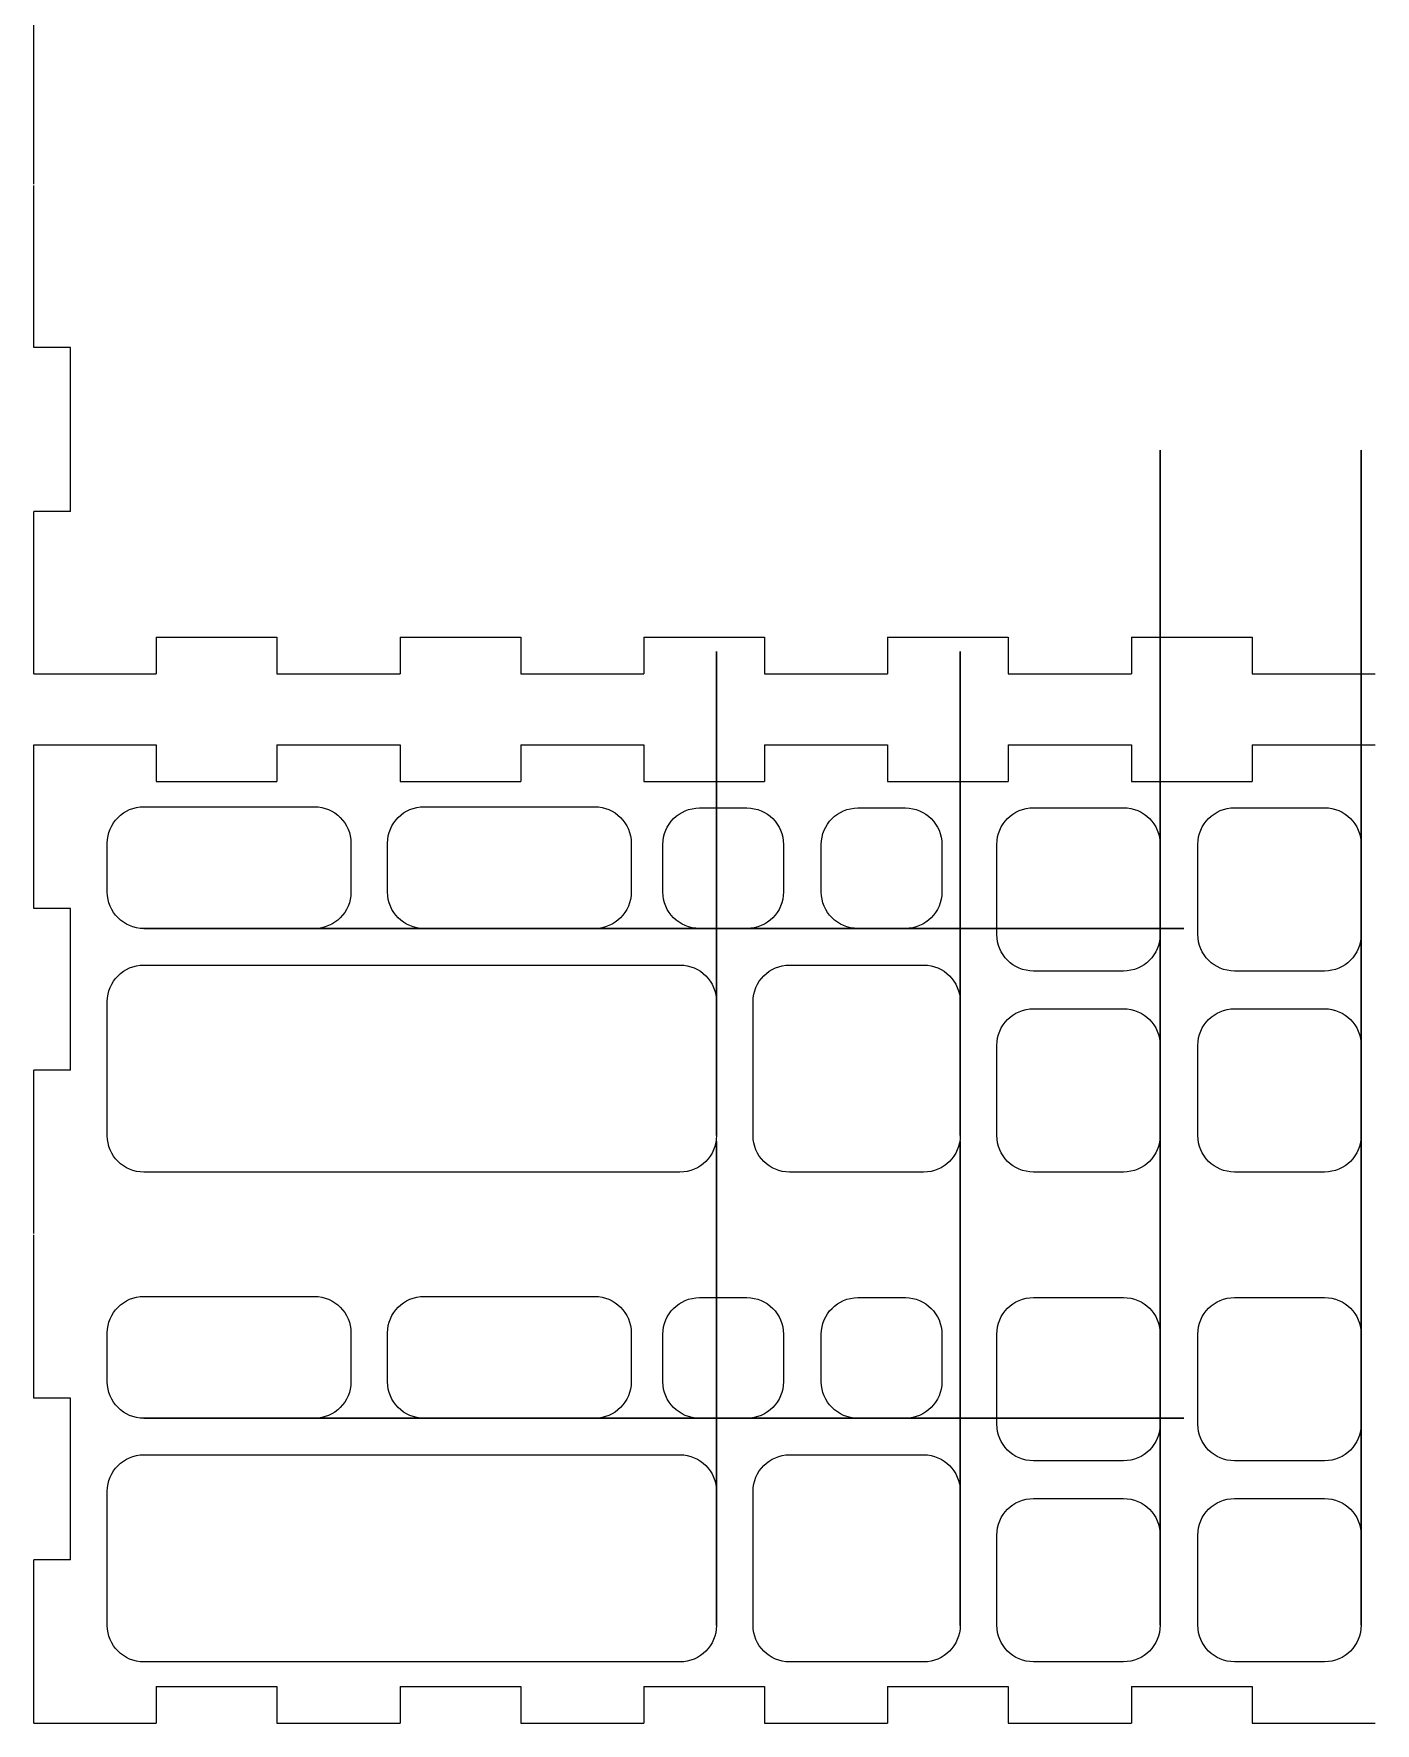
# Model space of a CAD drawing. Header units: centimetres. Extents: x -29.9 to 17.2, y -12.9 to 14.8.
# Drawn here: x -6.25 to 4.07, y -8.52 to 4.48 of the extents above; entities that cross this region are included whole.
import ezdxf

# ---------------------------------------------------------------- set-up
doc = ezdxf.new("R2010")
doc.units = ezdxf.units.CM
doc.header["$MEASUREMENT"] = 0
doc.layers.add('Katman 1', color=7, linetype='Continuous')

msp = doc.modelspace()

# ---------------------------------------------------------------- linework, layer by layer
at = {"layer": 'Katman 1', "color": 1, "lineweight": 9}
for points, knots in [([(1.30617, 10.04351), (1.30617, 10.04351), (1.30617, 8.26226), (1.30617, 8.26226), (1.30617, 8.26226), (1.30617, 8.10694), (1.43212, 7.98099), (1.58742, 7.98099), (1.58742, 7.98099), (1.58742, 7.98099), (3.36867, 7.98101), (3.36867, 7.98101), (3.36867, 7.98101), (3.52397, 7.98099), (3.64992, 8.10694), (3.64992, 8.26224), (3.64992, 8.26224), (3.64992, 8.26224), (3.64992, 10.04351), (3.64992, 10.04351), (3.64992, 10.04351), (3.64992, 10.1988), (3.52397, 10.32474), (3.36867, 10.32474), (3.36867, 10.32474), (3.36867, 10.32474), (1.58742, 10.32476), (1.58742, 10.32476), (1.58742, 10.32476), (1.43212, 10.32474), (1.30617, 10.1988), (1.30617, 10.04349), (1.30617, 1.65675), (1.30617, 10.04351), (1.30617, 10.04351)], [0, 0, 0, 0, 0.11111111, 0.11111111, 0.11111111, 0.11111111, 0.22222222, 0.22222222, 0.22222222, 0.22222222, 0.33333333, 0.33333333, 0.33333333, 0.33333333, 0.44444444, 0.44444444, 0.44444444, 0.44444444, 0.55555556, 0.55555556, 0.55555556, 0.55555556, 0.66666667, 0.66666667, 0.66666667, 0.66666667, 0.77777778, 0.77777778, 0.77777778, 0.77777778, 1, 1, 1, 1.00002, 1.00002, 1.00002, 1.00002]), ([(2.4136, -2.45279), (2.4136, -2.45279), (2.4136, -1.759), (2.4136, -1.759), (2.4136, -1.759), (2.41359, -1.60369), (2.28765, -1.47774), (2.13234, -1.47774), (2.13234, -1.47774), (2.13234, -1.47774), (1.43857, -1.47775), (1.43857, -1.47775), (1.43857, -1.47775), (1.28326, -1.47774), (1.15731, -1.60369), (1.15731, -1.75899), (1.15731, -1.75899), (1.15731, -1.75899), (1.15732, -2.45279), (1.15732, -2.45279), (1.15732, -2.45279), (1.15731, -2.60809), (1.28326, -2.73403), (1.43856, -2.73403), (1.43856, -2.73403), (1.43856, -2.73403), (2.13235, -2.73404), (2.13235, -2.73404), (2.13235, -2.73404), (2.28765, -2.73403), (2.41359, -2.60809), (2.41359, -2.45278), (2.41359, 5.93396), (2.4136, -2.45279), (2.4136, -2.45279)], [0, 0, 0, 0, 0.11111111, 0.11111111, 0.11111111, 0.11111111, 0.22222222, 0.22222222, 0.22222222, 0.22222222, 0.33333333, 0.33333333, 0.33333333, 0.33333333, 0.44444444, 0.44444444, 0.44444444, 0.44444444, 0.55555556, 0.55555556, 0.55555556, 0.55555556, 0.66666667, 0.66666667, 0.66666667, 0.66666667, 0.77777778, 0.77777778, 0.77777778, 0.77777778, 1, 1, 1, 1.00001414, 1.00001414, 1.00001414, 1.00001414]), ([(3.96048, -2.45279), (3.96048, -2.45279), (3.96048, -1.759), (3.96048, -1.759), (3.96048, -1.759), (3.96047, -1.60369), (3.83453, -1.47774), (3.67922, -1.47774), (3.67922, -1.47774), (3.67922, -1.47774), (2.98544, -1.47775), (2.98544, -1.47775), (2.98544, -1.47775), (2.83013, -1.47774), (2.70418, -1.60369), (2.70418, -1.75899), (2.70418, -1.75899), (2.70418, -1.75899), (2.70419, -2.45279), (2.70419, -2.45279), (2.70419, -2.45279), (2.70418, -2.60809), (2.83013, -2.73403), (2.98543, -2.73403), (2.98543, -2.73403), (2.98543, -2.73403), (3.67923, -2.73404), (3.67923, -2.73404), (3.67923, -2.73404), (3.83453, -2.73403), (3.96047, -2.60809), (3.96047, -2.45278), (3.96047, 5.93396), (3.96048, -2.45279), (3.96048, -2.45279)], [0, 0, 0, 0, 0.11111111, 0.11111111, 0.11111111, 0.11111111, 0.22222222, 0.22222222, 0.22222222, 0.22222222, 0.33333333, 0.33333333, 0.33333333, 0.33333333, 0.44444444, 0.44444444, 0.44444444, 0.44444444, 0.55555556, 0.55555556, 0.55555556, 0.55555556, 0.66666667, 0.66666667, 0.66666667, 0.66666667, 0.77777778, 0.77777778, 0.77777778, 0.77777778, 1, 1, 1, 1.00001414, 1.00001414, 1.00001414, 1.00001414]), ([(-0.99988, -4.00061), (-0.99988, -4.00061), (-0.99988, -2.96936), (-0.99988, -2.96936), (-0.99988, -2.96936), (-0.99988, -2.81404), (-1.12582, -2.68809), (-1.28113, -2.68809), (-1.28113, -2.68809), (-1.28113, -2.68809), (-5.40613, -2.68811), (-5.40613, -2.68811), (-5.40613, -2.68811), (-5.56143, -2.68809), (-5.68738, -2.81404), (-5.68738, -2.96934), (-5.68738, -2.96934), (-5.68738, -2.96934), (-5.68738, -4.00061), (-5.68738, -4.00061), (-5.68738, -4.00061), (-5.68738, -4.1559), (-5.56143, -4.28184), (-5.40613, -4.28184), (-5.40613, -4.28184), (-5.40613, -4.28184), (-1.28113, -4.28186), (-1.28113, -4.28186), (-1.28113, -4.28186), (-1.12582, -4.28184), (-0.99988, -4.1559), (-0.99988, -4.00059), (-0.99988, 4.38615), (-0.99988, -4.00061), (-0.99988, -4.00061)], [0, 0, 0, 0, 0.11111111, 0.11111111, 0.11111111, 0.11111111, 0.22222222, 0.22222222, 0.22222222, 0.22222222, 0.33333333, 0.33333333, 0.33333333, 0.33333333, 0.44444444, 0.44444444, 0.44444444, 0.44444444, 0.55555556, 0.55555556, 0.55555556, 0.55555556, 0.66666667, 0.66666667, 0.66666667, 0.66666667, 0.77777778, 0.77777778, 0.77777778, 0.77777778, 1, 1, 1, 1.00002, 1.00002, 1.00002, 1.00002]), ([(0.87512, -4.00061), (0.87512, -4.00061), (0.87512, -2.96936), (0.87512, -2.96936), (0.87512, -2.96936), (0.87512, -2.81404), (0.74918, -2.68809), (0.59387, -2.68809), (0.59387, -2.68809), (0.59387, -2.68809), (-0.43738, -2.68811), (-0.43738, -2.68811), (-0.43738, -2.68811), (-0.59267, -2.68809), (-0.71862, -2.81404), (-0.71862, -2.96934), (-0.71862, -2.96934), (-0.71862, -2.96934), (-0.71863, -4.00061), (-0.71863, -4.00061), (-0.71863, -4.00061), (-0.71862, -4.1559), (-0.59267, -4.28184), (-0.43737, -4.28184), (-0.43737, -4.28184), (-0.43737, -4.28184), (0.59387, -4.28186), (0.59387, -4.28186), (0.59387, -4.28186), (0.74918, -4.28184), (0.87512, -4.1559), (0.87512, -4.00059), (0.87512, 4.38615), (0.87512, -4.00061), (0.87512, -4.00061)], [0, 0, 0, 0, 0.11111111, 0.11111111, 0.11111111, 0.11111111, 0.22222222, 0.22222222, 0.22222222, 0.22222222, 0.33333333, 0.33333333, 0.33333333, 0.33333333, 0.44444444, 0.44444444, 0.44444444, 0.44444444, 0.55555556, 0.55555556, 0.55555556, 0.55555556, 0.66666667, 0.66666667, 0.66666667, 0.66666667, 0.77777778, 0.77777778, 0.77777778, 0.77777778, 1, 1, 1, 1.00002, 1.00002, 1.00002, 1.00002]), ([(2.4136, -3.99966), (2.4136, -3.99966), (2.4136, -3.30588), (2.4136, -3.30588), (2.4136, -3.30588), (2.41359, -3.15056), (2.28765, -3.02461), (2.13234, -3.02461), (2.13234, -3.02461), (2.13234, -3.02461), (1.43857, -3.02463), (1.43857, -3.02463), (1.43857, -3.02463), (1.28326, -3.02461), (1.15731, -3.15056), (1.15731, -3.30586), (1.15731, -3.30586), (1.15731, -3.30586), (1.15732, -3.99966), (1.15732, -3.99966), (1.15732, -3.99966), (1.15731, -4.15496), (1.28326, -4.2809), (1.43856, -4.2809), (1.43856, -4.2809), (1.43856, -4.2809), (2.13235, -4.28091), (2.13235, -4.28091), (2.13235, -4.28091), (2.28765, -4.2809), (2.41359, -4.15496), (2.41359, -3.99965), (2.41359, 4.38709), (2.4136, -3.99966), (2.4136, -3.99966)], [0, 0, 0, 0, 0.11111111, 0.11111111, 0.11111111, 0.11111111, 0.22222222, 0.22222222, 0.22222222, 0.22222222, 0.33333333, 0.33333333, 0.33333333, 0.33333333, 0.44444444, 0.44444444, 0.44444444, 0.44444444, 0.55555556, 0.55555556, 0.55555556, 0.55555556, 0.66666667, 0.66666667, 0.66666667, 0.66666667, 0.77777778, 0.77777778, 0.77777778, 0.77777778, 1, 1, 1, 1.00001414, 1.00001414, 1.00001414, 1.00001414]), ([(3.96048, -3.99966), (3.96048, -3.99966), (3.96048, -3.30588), (3.96048, -3.30588), (3.96048, -3.30588), (3.96047, -3.15056), (3.83453, -3.02461), (3.67922, -3.02461), (3.67922, -3.02461), (3.67922, -3.02461), (2.98544, -3.02463), (2.98544, -3.02463), (2.98544, -3.02463), (2.83013, -3.02461), (2.70418, -3.15056), (2.70418, -3.30586), (2.70418, -3.30586), (2.70418, -3.30586), (2.70419, -3.99966), (2.70419, -3.99966), (2.70419, -3.99966), (2.70418, -4.15496), (2.83013, -4.2809), (2.98543, -4.2809), (2.98543, -4.2809), (2.98543, -4.2809), (3.67923, -4.28091), (3.67923, -4.28091), (3.67923, -4.28091), (3.83453, -4.2809), (3.96047, -4.15496), (3.96047, -3.99965), (3.96047, 4.38709), (3.96048, -3.99966), (3.96048, -3.99966)], [0, 0, 0, 0, 0.11111111, 0.11111111, 0.11111111, 0.11111111, 0.22222222, 0.22222222, 0.22222222, 0.22222222, 0.33333333, 0.33333333, 0.33333333, 0.33333333, 0.44444444, 0.44444444, 0.44444444, 0.44444444, 0.55555556, 0.55555556, 0.55555556, 0.55555556, 0.66666667, 0.66666667, 0.66666667, 0.66666667, 0.77777778, 0.77777778, 0.77777778, 0.77777778, 1, 1, 1, 1.00001414, 1.00001414, 1.00001414, 1.00001414]), ([(2.4136, -6.22154), (2.4136, -6.22154), (2.4136, -5.52776), (2.4136, -5.52776), (2.4136, -5.52776), (2.4136, -5.37245), (2.28766, -5.2465), (2.13235, -5.2465), (2.13235, -5.2465), (2.13235, -5.2465), (1.43857, -5.24651), (1.43857, -5.24651), (1.43857, -5.24651), (1.28326, -5.2465), (1.15731, -5.37245), (1.15731, -5.52775), (1.15731, -5.52775), (1.15731, -5.52775), (1.15732, -6.22154), (1.15732, -6.22154), (1.15732, -6.22154), (1.15731, -6.37684), (1.28326, -6.50278), (1.43856, -6.50278), (1.43856, -6.50278), (1.43856, -6.50278), (2.13235, -6.50279), (2.13235, -6.50279), (2.13235, -6.50279), (2.28766, -6.50278), (2.4136, -6.37684), (2.4136, -6.22153), (2.4136, 2.16521), (2.4136, -6.22154), (2.4136, -6.22154)], [0, 0, 0, 0, 0.11111111, 0.11111111, 0.11111111, 0.11111111, 0.22222222, 0.22222222, 0.22222222, 0.22222222, 0.33333333, 0.33333333, 0.33333333, 0.33333333, 0.44444444, 0.44444444, 0.44444444, 0.44444444, 0.55555556, 0.55555556, 0.55555556, 0.55555556, 0.66666667, 0.66666667, 0.66666667, 0.66666667, 0.77777778, 0.77777778, 0.77777778, 0.77777778, 1, 1, 1, 1.00001, 1.00001, 1.00001, 1.00001]), ([(3.96048, -6.22154), (3.96048, -6.22154), (3.96048, -5.52776), (3.96048, -5.52776), (3.96048, -5.52776), (3.96047, -5.37245), (3.83453, -5.2465), (3.67922, -5.2465), (3.67922, -5.2465), (3.67922, -5.2465), (2.98544, -5.24651), (2.98544, -5.24651), (2.98544, -5.24651), (2.83014, -5.2465), (2.70419, -5.37245), (2.70419, -5.52775), (2.70419, -5.52775), (2.70419, -5.52775), (2.70419, -6.22154), (2.70419, -6.22154), (2.70419, -6.22154), (2.70419, -6.37684), (2.83014, -6.50278), (2.98544, -6.50278), (2.98544, -6.50278), (2.98544, -6.50278), (3.67923, -6.50279), (3.67923, -6.50279), (3.67923, -6.50279), (3.83453, -6.50278), (3.96047, -6.37684), (3.96047, -6.22153), (3.96047, 2.16521), (3.96048, -6.22154), (3.96048, -6.22154)], [0, 0, 0, 0, 0.11111111, 0.11111111, 0.11111111, 0.11111111, 0.22222222, 0.22222222, 0.22222222, 0.22222222, 0.33333333, 0.33333333, 0.33333333, 0.33333333, 0.44444444, 0.44444444, 0.44444444, 0.44444444, 0.55555556, 0.55555556, 0.55555556, 0.55555556, 0.66666667, 0.66666667, 0.66666667, 0.66666667, 0.77777778, 0.77777778, 0.77777778, 0.77777778, 1, 1, 1, 1.00001414, 1.00001414, 1.00001414, 1.00001414]), ([(-0.99988, -7.76936), (-0.99988, -7.76936), (-0.99988, -6.73811), (-0.99988, -6.73811), (-0.99988, -6.73811), (-0.99988, -6.5828), (-1.12582, -6.45685), (-1.28113, -6.45685), (-1.28113, -6.45685), (-1.28113, -6.45685), (-5.40613, -6.45686), (-5.40613, -6.45686), (-5.40613, -6.45686), (-5.56143, -6.45685), (-5.68738, -6.5828), (-5.68738, -6.7381), (-5.68738, -6.7381), (-5.68738, -6.7381), (-5.68738, -7.76936), (-5.68738, -7.76936), (-5.68738, -7.76936), (-5.68738, -7.92466), (-5.56143, -8.0506), (-5.40613, -8.0506), (-5.40613, -8.0506), (-5.40613, -8.0506), (-1.28113, -8.05061), (-1.28113, -8.05061), (-1.28113, -8.05061), (-1.12582, -8.0506), (-0.99988, -7.92466), (-0.99988, -7.76935), (-0.99988, 0.61739), (-0.99988, -7.76936), (-0.99988, -7.76936)], [0, 0, 0, 0, 0.11111111, 0.11111111, 0.11111111, 0.11111111, 0.22222222, 0.22222222, 0.22222222, 0.22222222, 0.33333333, 0.33333333, 0.33333333, 0.33333333, 0.44444444, 0.44444444, 0.44444444, 0.44444444, 0.55555556, 0.55555556, 0.55555556, 0.55555556, 0.66666667, 0.66666667, 0.66666667, 0.66666667, 0.77777778, 0.77777778, 0.77777778, 0.77777778, 1, 1, 1, 1.00001, 1.00001, 1.00001, 1.00001]), ([(0.87513, -7.76936), (0.87513, -7.76936), (0.87513, -6.73811), (0.87513, -6.73811), (0.87513, -6.73811), (0.87512, -6.5828), (0.74918, -6.45685), (0.59387, -6.45685), (0.59387, -6.45685), (0.59387, -6.45685), (-0.43737, -6.45686), (-0.43737, -6.45686), (-0.43737, -6.45686), (-0.59267, -6.45685), (-0.71862, -6.5828), (-0.71862, -6.7381), (-0.71862, -6.7381), (-0.71862, -6.7381), (-0.71862, -7.76936), (-0.71862, -7.76936), (-0.71862, -7.76936), (-0.71862, -7.92466), (-0.59267, -8.0506), (-0.43737, -8.0506), (-0.43737, -8.0506), (-0.43737, -8.0506), (0.59388, -8.05061), (0.59388, -8.05061), (0.59388, -8.05061), (0.74918, -8.0506), (0.87512, -7.92466), (0.87512, -7.76935), (0.87512, 0.61739), (0.87513, -7.76936), (0.87513, -7.76936)], [0, 0, 0, 0, 0.11111111, 0.11111111, 0.11111111, 0.11111111, 0.22222222, 0.22222222, 0.22222222, 0.22222222, 0.33333333, 0.33333333, 0.33333333, 0.33333333, 0.44444444, 0.44444444, 0.44444444, 0.44444444, 0.55555556, 0.55555556, 0.55555556, 0.55555556, 0.66666667, 0.66666667, 0.66666667, 0.66666667, 0.77777778, 0.77777778, 0.77777778, 0.77777778, 1, 1, 1, 1.00001414, 1.00001414, 1.00001414, 1.00001414]), ([(2.4136, -7.76842), (2.4136, -7.76842), (2.4136, -7.07463), (2.4136, -7.07463), (2.4136, -7.07463), (2.4136, -6.91932), (2.28766, -6.79337), (2.13235, -6.79337), (2.13235, -6.79337), (2.13235, -6.79337), (1.43857, -6.79338), (1.43857, -6.79338), (1.43857, -6.79338), (1.28326, -6.79337), (1.15731, -6.91932), (1.15731, -7.07462), (1.15731, -7.07462), (1.15731, -7.07462), (1.15732, -7.76842), (1.15732, -7.76842), (1.15732, -7.76842), (1.15731, -7.92371), (1.28326, -8.04965), (1.43856, -8.04965), (1.43856, -8.04965), (1.43856, -8.04965), (2.13235, -8.04967), (2.13235, -8.04967), (2.13235, -8.04967), (2.28766, -8.04965), (2.4136, -7.92371), (2.4136, -7.7684), (2.4136, 0.61834), (2.4136, -7.76842), (2.4136, -7.76842)], [0, 0, 0, 0, 0.11111111, 0.11111111, 0.11111111, 0.11111111, 0.22222222, 0.22222222, 0.22222222, 0.22222222, 0.33333333, 0.33333333, 0.33333333, 0.33333333, 0.44444444, 0.44444444, 0.44444444, 0.44444444, 0.55555556, 0.55555556, 0.55555556, 0.55555556, 0.66666667, 0.66666667, 0.66666667, 0.66666667, 0.77777778, 0.77777778, 0.77777778, 0.77777778, 1, 1, 1, 1.00002, 1.00002, 1.00002, 1.00002]), ([(3.96048, -7.76842), (3.96048, -7.76842), (3.96048, -7.07463), (3.96048, -7.07463), (3.96048, -7.07463), (3.96047, -6.91932), (3.83453, -6.79337), (3.67922, -6.79337), (3.67922, -6.79337), (3.67922, -6.79337), (2.98544, -6.79338), (2.98544, -6.79338), (2.98544, -6.79338), (2.83014, -6.79337), (2.70419, -6.91932), (2.70419, -7.07462), (2.70419, -7.07462), (2.70419, -7.07462), (2.70419, -7.76842), (2.70419, -7.76842), (2.70419, -7.76842), (2.70419, -7.92371), (2.83014, -8.04965), (2.98544, -8.04965), (2.98544, -8.04965), (2.98544, -8.04965), (3.67923, -8.04967), (3.67923, -8.04967), (3.67923, -8.04967), (3.83453, -8.04965), (3.96047, -7.92371), (3.96047, -7.7684), (3.96047, 0.61834), (3.96048, -7.76842), (3.96048, -7.76842)], [0, 0, 0, 0, 0.11111111, 0.11111111, 0.11111111, 0.11111111, 0.22222222, 0.22222222, 0.22222222, 0.22222222, 0.33333333, 0.33333333, 0.33333333, 0.33333333, 0.44444444, 0.44444444, 0.44444444, 0.44444444, 0.55555556, 0.55555556, 0.55555556, 0.55555556, 0.66666667, 0.66666667, 0.66666667, 0.66666667, 0.77777778, 0.77777778, 0.77777778, 0.77777778, 1, 1, 1, 1.00002236, 1.00002236, 1.00002236, 1.00002236]), ([(-5.40613, -2.40686), (-5.40613, -2.40686), (-4.09363, -2.40686), (-4.09363, -2.40686), (-4.09363, -2.40686), (-3.93831, -2.40686), (-3.81236, -2.28092), (-3.81236, -2.12561), (-3.81236, -2.12561), (-3.81236, -2.12561), (-3.81238, -1.75061), (-3.81238, -1.75061), (-3.81238, -1.75061), (-3.81236, -1.59531), (-3.93831, -1.46936), (-4.09361, -1.46936), (-4.09361, -1.46936), (-4.09361, -1.46936), (-5.40613, -1.46936), (-5.40613, -1.46936), (-5.40613, -1.46936), (-5.56141, -1.46936), (-5.68736, -1.59531), (-5.68736, -1.75061), (-5.68736, -1.75061), (-5.68736, -1.75061), (-5.68738, -2.12561), (-5.68738, -2.12561), (-5.68738, -2.12561), (-5.68736, -2.28092), (-5.56141, -2.40686), (-5.40611, -2.40686), (2.98009, -2.40686), (-5.40613, -2.40686), (-5.40613, -2.40686)], [0, 0, 0, 0, 0.11111111, 0.11111111, 0.11111111, 0.11111111, 0.22222222, 0.22222222, 0.22222222, 0.22222222, 0.33333333, 0.33333333, 0.33333333, 0.33333333, 0.44444444, 0.44444444, 0.44444444, 0.44444444, 0.55555556, 0.55555556, 0.55555556, 0.55555556, 0.66666667, 0.66666667, 0.66666667, 0.66666667, 0.77777778, 0.77777778, 0.77777778, 0.77777778, 1, 1, 1, 1.00002, 1.00002, 1.00002, 1.00002]), ([(-3.24988, -2.40686), (-3.24988, -2.40686), (-1.93738, -2.40686), (-1.93738, -2.40686), (-1.93738, -2.40686), (-1.78206, -2.40686), (-1.65611, -2.28092), (-1.65611, -2.12561), (-1.65611, -2.12561), (-1.65611, -2.12561), (-1.65613, -1.75061), (-1.65613, -1.75061), (-1.65613, -1.75061), (-1.65611, -1.59531), (-1.78206, -1.46936), (-1.93736, -1.46936), (-1.93736, -1.46936), (-1.93736, -1.46936), (-3.24988, -1.46936), (-3.24988, -1.46936), (-3.24988, -1.46936), (-3.40516, -1.46936), (-3.53111, -1.59531), (-3.53111, -1.75061), (-3.53111, -1.75061), (-3.53111, -1.75061), (-3.53113, -2.12561), (-3.53113, -2.12561), (-3.53113, -2.12561), (-3.53111, -2.28092), (-3.40516, -2.40686), (-3.24986, -2.40686), (5.13634, -2.40686), (-3.24988, -2.40686), (-3.24988, -2.40686)], [0, 0, 0, 0, 0.11111111, 0.11111111, 0.11111111, 0.11111111, 0.22222222, 0.22222222, 0.22222222, 0.22222222, 0.33333333, 0.33333333, 0.33333333, 0.33333333, 0.44444444, 0.44444444, 0.44444444, 0.44444444, 0.55555556, 0.55555556, 0.55555556, 0.55555556, 0.66666667, 0.66666667, 0.66666667, 0.66666667, 0.77777778, 0.77777778, 0.77777778, 0.77777778, 1, 1, 1, 1.00002, 1.00002, 1.00002, 1.00002]), ([(-1.13102, -2.40675), (-1.13102, -2.40675), (-0.76561, -2.40675), (-0.76561, -2.40675), (-0.76561, -2.40675), (-0.6103, -2.40675), (-0.48435, -2.28081), (-0.48435, -2.1255), (-0.48435, -2.1255), (-0.48435, -2.1255), (-0.48436, -1.7601), (-0.48436, -1.7601), (-0.48436, -1.7601), (-0.48435, -1.60479), (-0.6103, -1.47884), (-0.7656, -1.47884), (-0.7656, -1.47884), (-0.7656, -1.47884), (-1.13102, -1.47885), (-1.13102, -1.47885), (-1.13102, -1.47885), (-1.2863, -1.47884), (-1.41225, -1.60479), (-1.41225, -1.76009), (-1.41225, -1.76009), (-1.41225, -1.76009), (-1.41227, -2.1255), (-1.41227, -2.1255), (-1.41227, -2.1255), (-1.41225, -2.28081), (-1.2863, -2.40675), (-1.131, -2.40675), (7.2552, -2.40675), (-1.13102, -2.40675), (-1.13102, -2.40675)], [0, 0, 0, 0, 0.11111111, 0.11111111, 0.11111111, 0.11111111, 0.22222222, 0.22222222, 0.22222222, 0.22222222, 0.33333333, 0.33333333, 0.33333333, 0.33333333, 0.44444444, 0.44444444, 0.44444444, 0.44444444, 0.55555556, 0.55555556, 0.55555556, 0.55555556, 0.66666667, 0.66666667, 0.66666667, 0.66666667, 0.77777778, 0.77777778, 0.77777778, 0.77777778, 1, 1, 1, 1.00002, 1.00002, 1.00002, 1.00002]), ([(0.08773, -2.40675), (0.08773, -2.40675), (0.45314, -2.40675), (0.45314, -2.40675), (0.45314, -2.40675), (0.60843, -2.40675), (0.73438, -2.28081), (0.73438, -2.1255), (0.73438, -2.1255), (0.73438, -2.1255), (0.73439, -1.7601), (0.73439, -1.7601), (0.73439, -1.7601), (0.73438, -1.60479), (0.60843, -1.47884), (0.45313, -1.47884), (0.45313, -1.47884), (0.45313, -1.47884), (0.08773, -1.47885), (0.08773, -1.47885), (0.08773, -1.47885), (-0.06755, -1.47884), (-0.1935, -1.60479), (-0.1935, -1.76009), (-0.1935, -1.76009), (-0.1935, -1.76009), (-0.19352, -2.1255), (-0.19352, -2.1255), (-0.19352, -2.1255), (-0.1935, -2.28081), (-0.06755, -2.40675), (0.08773, -2.40675)], [0, 0, 0, 0, 0.11111111, 0.11111111, 0.11111111, 0.11111111, 0.22222222, 0.22222222, 0.22222222, 0.22222222, 0.33333333, 0.33333333, 0.33333333, 0.33333333, 0.44444444, 0.44444444, 0.44444444, 0.44444444, 0.55555556, 0.55555556, 0.55555556, 0.55555556, 0.66666667, 0.66666667, 0.66666667, 0.66666667, 0.77777778, 0.77777778, 0.77777778, 0.77777778, 1, 1, 1, 1]), ([(-5.40613, -6.17561), (-5.40613, -6.17561), (-4.09363, -6.17561), (-4.09363, -6.17561), (-4.09363, -6.17561), (-3.93831, -6.1756), (-3.81236, -6.04966), (-3.81236, -5.89435), (-3.81236, -5.89435), (-3.81236, -5.89435), (-3.81238, -5.51936), (-3.81238, -5.51936), (-3.81238, -5.51936), (-3.81236, -5.36405), (-3.93831, -5.2381), (-4.09361, -5.2381), (-4.09361, -5.2381), (-4.09361, -5.2381), (-5.40613, -5.23811), (-5.40613, -5.23811), (-5.40613, -5.23811), (-5.56141, -5.2381), (-5.68736, -5.36405), (-5.68736, -5.51935), (-5.68736, -5.51935), (-5.68736, -5.51935), (-5.68738, -5.89436), (-5.68738, -5.89436), (-5.68738, -5.89436), (-5.68736, -6.04966), (-5.56141, -6.1756), (-5.40611, -6.1756), (2.98009, -6.1756), (-5.40613, -6.17561), (-5.40613, -6.17561)], [0, 0, 0, 0, 0.11111111, 0.11111111, 0.11111111, 0.11111111, 0.22222222, 0.22222222, 0.22222222, 0.22222222, 0.33333333, 0.33333333, 0.33333333, 0.33333333, 0.44444444, 0.44444444, 0.44444444, 0.44444444, 0.55555556, 0.55555556, 0.55555556, 0.55555556, 0.66666667, 0.66666667, 0.66666667, 0.66666667, 0.77777778, 0.77777778, 0.77777778, 0.77777778, 1, 1, 1, 1.00002236, 1.00002236, 1.00002236, 1.00002236]), ([(-3.24988, -6.17561), (-3.24988, -6.17561), (-1.93738, -6.17561), (-1.93738, -6.17561), (-1.93738, -6.17561), (-1.78206, -6.1756), (-1.65611, -6.04966), (-1.65611, -5.89435), (-1.65611, -5.89435), (-1.65611, -5.89435), (-1.65613, -5.51936), (-1.65613, -5.51936), (-1.65613, -5.51936), (-1.65611, -5.36405), (-1.78206, -5.2381), (-1.93736, -5.2381), (-1.93736, -5.2381), (-1.93736, -5.2381), (-3.24988, -5.23811), (-3.24988, -5.23811), (-3.24988, -5.23811), (-3.40516, -5.2381), (-3.53111, -5.36405), (-3.53111, -5.51935), (-3.53111, -5.51935), (-3.53111, -5.51935), (-3.53113, -5.89436), (-3.53113, -5.89436), (-3.53113, -5.89436), (-3.53111, -6.04966), (-3.40516, -6.1756), (-3.24986, -6.1756), (5.13634, -6.1756), (-3.24988, -6.17561), (-3.24988, -6.17561)], [0, 0, 0, 0, 0.11111111, 0.11111111, 0.11111111, 0.11111111, 0.22222222, 0.22222222, 0.22222222, 0.22222222, 0.33333333, 0.33333333, 0.33333333, 0.33333333, 0.44444444, 0.44444444, 0.44444444, 0.44444444, 0.55555556, 0.55555556, 0.55555556, 0.55555556, 0.66666667, 0.66666667, 0.66666667, 0.66666667, 0.77777778, 0.77777778, 0.77777778, 0.77777778, 1, 1, 1, 1.00002236, 1.00002236, 1.00002236, 1.00002236]), ([(-1.13102, -6.1755), (-1.13102, -6.1755), (-0.76562, -6.1755), (-0.76562, -6.1755), (-0.76562, -6.1755), (-0.6103, -6.17549), (-0.48435, -6.04955), (-0.48435, -5.89424), (-0.48435, -5.89424), (-0.48435, -5.89424), (-0.48437, -5.52885), (-0.48437, -5.52885), (-0.48437, -5.52885), (-0.48435, -5.37354), (-0.6103, -5.24759), (-0.7656, -5.24759), (-0.7656, -5.24759), (-0.7656, -5.24759), (-1.13102, -5.2476), (-1.13102, -5.2476), (-1.13102, -5.2476), (-1.2863, -5.24759), (-1.41225, -5.37354), (-1.41225, -5.52884), (-1.41225, -5.52884), (-1.41225, -5.52884), (-1.41227, -5.89425), (-1.41227, -5.89425), (-1.41227, -5.89425), (-1.41225, -6.04955), (-1.2863, -6.17549), (-1.131, -6.17549), (7.2552, -6.17549), (-1.13102, -6.1755), (-1.13102, -6.1755)], [0, 0, 0, 0, 0.11111111, 0.11111111, 0.11111111, 0.11111111, 0.22222222, 0.22222222, 0.22222222, 0.22222222, 0.33333333, 0.33333333, 0.33333333, 0.33333333, 0.44444444, 0.44444444, 0.44444444, 0.44444444, 0.55555556, 0.55555556, 0.55555556, 0.55555556, 0.66666667, 0.66666667, 0.66666667, 0.66666667, 0.77777778, 0.77777778, 0.77777778, 0.77777778, 1, 1, 1, 1.00002236, 1.00002236, 1.00002236, 1.00002236]), ([(0.08773, -6.1755), (0.08773, -6.1755), (0.45313, -6.1755), (0.45313, -6.1755), (0.45313, -6.1755), (0.60843, -6.17549), (0.73438, -6.04955), (0.73438, -5.89424), (0.73438, -5.89424), (0.73438, -5.89424), (0.73438, -5.52885), (0.73438, -5.52885), (0.73438, -5.52885), (0.73438, -5.37354), (0.60843, -5.24759), (0.45313, -5.24759), (0.45313, -5.24759), (0.45313, -5.24759), (0.08773, -5.2476), (0.08773, -5.2476), (0.08773, -5.2476), (-0.06755, -5.24759), (-0.1935, -5.37354), (-0.1935, -5.52884), (-0.1935, -5.52884), (-0.1935, -5.52884), (-0.19352, -5.89425), (-0.19352, -5.89425), (-0.19352, -5.89425), (-0.1935, -6.04955), (-0.06755, -6.17549), (0.08773, -6.17549), (0.08773, -6.17549), (0.08773, -6.1755), (0.08773, -6.1755)], [0, 0, 0, 0, 0.11111111, 0.11111111, 0.11111111, 0.11111111, 0.22222222, 0.22222222, 0.22222222, 0.22222222, 0.33333333, 0.33333333, 0.33333333, 0.33333333, 0.44444444, 0.44444444, 0.44444444, 0.44444444, 0.55555556, 0.55555556, 0.55555556, 0.55555556, 0.66666667, 0.66666667, 0.66666667, 0.66666667, 0.77777778, 0.77777778, 0.77777778, 0.77777778, 1, 1, 1, 1.00001, 1.00001, 1.00001, 1.00001])]:
    msp.add_open_spline(points, degree=3, knots=knots, dxfattribs=at)
for points in [[(-6.2529, 3.32165), (-6.2529, 3.32165), (-6.2529, 4.57009), (-6.2529, 4.57009)], [(-6.2529, 2.06384), (-6.2529, 2.06384), (-6.2529, 3.31228), (-6.2529, 3.31228)], [(-5.97165, 2.06384), (-5.97165, 2.06384), (-6.2529, 2.06384), (-6.2529, 2.06384)], [(-5.97165, 0.80134), (-5.97165, 0.80134), (-5.97165, 2.06384), (-5.97165, 2.06384)], [(-5.97165, 0.80134), (-5.97165, 0.80134), (-6.2529, 0.80134), (-6.2529, 0.80134)], [(-6.2529, -0.4471), (-6.2529, -0.4471), (-6.2529, 0.80134), (-6.2529, 0.80134)], [(-5.31033, -0.16585), (-5.31033, -0.16585), (-4.38183, -0.16585), (-4.38183, -0.16585)], [(-5.31033, -0.16585), (-5.31033, -0.16585), (-5.31033, -0.4471), (-5.31033, -0.4471)], [(-4.38183, -0.16585), (-4.38183, -0.16585), (-4.38183, -0.4471), (-4.38183, -0.4471)], [(-3.43458, -0.16585), (-3.43458, -0.16585), (-2.50608, -0.16585), (-2.50608, -0.16585)], [(-3.43458, -0.16585), (-3.43458, -0.16585), (-3.43458, -0.4471), (-3.43458, -0.4471)], [(-2.50608, -0.16585), (-2.50608, -0.16585), (-2.50608, -0.4471), (-2.50608, -0.4471)], [(-1.55883, -0.16585), (-1.55883, -0.16585), (-0.63033, -0.16585), (-0.63033, -0.16585)], [(-1.55883, -0.16585), (-1.55883, -0.16585), (-1.55883, -0.4471), (-1.55883, -0.4471)], [(-0.63033, -0.16585), (-0.63033, -0.16585), (-0.63033, -0.4471), (-0.63033, -0.4471)], [(0.31692, -0.16585), (0.31692, -0.16585), (1.24542, -0.16585), (1.24542, -0.16585)], [(0.31692, -0.16585), (0.31692, -0.16585), (0.31692, -0.4471), (0.31692, -0.4471)], [(1.24542, -0.16585), (1.24542, -0.16585), (1.24542, -0.4471), (1.24542, -0.4471)], [(2.19267, -0.16585), (2.19267, -0.16585), (3.12117, -0.16585), (3.12117, -0.16585)], [(2.19267, -0.16585), (2.19267, -0.16585), (2.19267, -0.4471), (2.19267, -0.4471)], [(3.12117, -0.16585), (3.12117, -0.16585), (3.12117, -0.4471), (3.12117, -0.4471)], [(-6.2529, -0.4471), (-6.2529, -0.4471), (-5.31034, -0.4471), (-5.31034, -0.4471)], [(-4.38183, -0.4471), (-4.38183, -0.4471), (-3.43458, -0.4471), (-3.43458, -0.4471)], [(-2.50608, -0.4471), (-2.50608, -0.4471), (-1.55883, -0.4471), (-1.55883, -0.4471)], [(-0.63033, -0.4471), (-0.63033, -0.4471), (0.31692, -0.4471), (0.31692, -0.4471)], [(1.24542, -0.4471), (1.24542, -0.4471), (2.19267, -0.4471), (2.19267, -0.4471)], [(3.12117, -0.4471), (3.12117, -0.4471), (4.06842, -0.4471), (4.06842, -0.4471)], [(-6.25291, -2.25208), (-6.25291, -2.25208), (-6.25291, -0.99427), (-6.25291, -0.99427)], [(-6.25291, -0.99427), (-6.25291, -0.99427), (-5.31035, -0.99427), (-5.31035, -0.99427)], [(-5.31035, -0.99427), (-5.31035, -0.99427), (-5.31035, -1.27552), (-5.31035, -1.27552)], [(-4.38187, -0.99427), (-4.38187, -0.99427), (-3.4346, -0.99427), (-3.4346, -0.99427)], [(-4.38187, -0.99427), (-4.38187, -0.99427), (-4.38187, -1.27552), (-4.38187, -1.27552)], [(-3.43459, -0.99427), (-3.43459, -0.99427), (-3.43459, -1.27552), (-3.43459, -1.27552)], [(-2.5061, -0.99427), (-2.5061, -0.99427), (-1.55886, -0.99427), (-1.55886, -0.99427)], [(-2.5061, -0.99427), (-2.5061, -0.99427), (-2.5061, -1.27552), (-2.5061, -1.27552)], [(-1.55886, -0.99427), (-1.55886, -0.99427), (-1.55886, -1.27552), (-1.55886, -1.27552)], [(-0.63034, -0.99427), (-0.63034, -0.99427), (0.3169, -0.99427), (0.3169, -0.99427)], [(-0.63034, -0.99427), (-0.63034, -0.99427), (-0.63034, -1.27552), (-0.63034, -1.27552)], [(0.3169, -0.99427), (0.3169, -0.99427), (0.3169, -1.27552), (0.3169, -1.27552)], [(1.24539, -0.99427), (1.24539, -0.99427), (2.19266, -0.99427), (2.19266, -0.99427)], [(1.24539, -0.99427), (1.24539, -0.99427), (1.24539, -1.27552), (1.24539, -1.27552)], [(2.19267, -0.99427), (2.19267, -0.99427), (2.19267, -1.27552), (2.19267, -1.27552)], [(3.12115, -0.99427), (3.12115, -0.99427), (4.06839, -0.99427), (4.06839, -0.99427)], [(3.12115, -0.99427), (3.12115, -0.99427), (3.12115, -1.27552), (3.12115, -1.27552)], [(-5.31035, -1.27552), (-5.31035, -1.27552), (-4.38186, -1.27552), (-4.38186, -1.27552)], [(-3.43459, -1.27552), (-3.43459, -1.27552), (-2.5061, -1.27552), (-2.5061, -1.27552)], [(-1.55886, -1.27552), (-1.55886, -1.27552), (-0.63034, -1.27552), (-0.63034, -1.27552)], [(0.3169, -1.27552), (0.3169, -1.27552), (1.24539, -1.27552), (1.24539, -1.27552)], [(2.19267, -1.27552), (2.19267, -1.27552), (3.12116, -1.27552), (3.12116, -1.27552)], [(-5.97166, -2.25208), (-5.97166, -2.25208), (-6.25291, -2.25208), (-6.25291, -2.25208)], [(-5.97166, -3.49583), (-5.97166, -3.49583), (-5.97166, -2.25208), (-5.97166, -2.25208)], [(-5.97166, -3.49583), (-5.97166, -3.49583), (-6.25291, -3.49583), (-6.25291, -3.49583)], [(-6.25291, -4.75365), (-6.25291, -4.75365), (-6.25291, -3.49583), (-6.25291, -3.49583)], [(-6.25291, -6.02083), (-6.25291, -6.02083), (-6.25291, -4.76302), (-6.25291, -4.76302)], [(-5.97166, -6.02083), (-5.97166, -6.02083), (-6.25291, -6.02083), (-6.25291, -6.02083)], [(-5.97166, -7.26458), (-5.97166, -7.26458), (-5.97166, -6.02083), (-5.97166, -6.02083)], [(-5.97166, -7.26458), (-5.97166, -7.26458), (-6.25291, -7.26458), (-6.25291, -7.26458)], [(-6.25291, -8.5224), (-6.25291, -8.5224), (-6.25291, -7.26458), (-6.25291, -7.26458)], [(-5.31035, -8.24114), (-5.31035, -8.24114), (-4.38186, -8.24114), (-4.38186, -8.24114)], [(-5.31035, -8.24114), (-5.31035, -8.24114), (-5.31035, -8.5224), (-5.31035, -8.5224)], [(-4.38187, -8.24114), (-4.38187, -8.24114), (-4.38187, -8.5224), (-4.38187, -8.5224)], [(-3.43459, -8.24114), (-3.43459, -8.24114), (-2.5061, -8.24114), (-2.5061, -8.24114)], [(-3.43459, -8.24114), (-3.43459, -8.24114), (-3.43459, -8.5224), (-3.43459, -8.5224)], [(-2.5061, -8.24114), (-2.5061, -8.24114), (-2.5061, -8.5224), (-2.5061, -8.5224)], [(-1.55886, -8.24114), (-1.55886, -8.24114), (-0.63034, -8.24114), (-0.63034, -8.24114)], [(-1.55886, -8.24114), (-1.55886, -8.24114), (-1.55886, -8.5224), (-1.55886, -8.5224)], [(-0.63034, -8.24114), (-0.63034, -8.24114), (-0.63034, -8.5224), (-0.63034, -8.5224)], [(0.3169, -8.24114), (0.3169, -8.24114), (1.24539, -8.24114), (1.24539, -8.24114)], [(0.3169, -8.24114), (0.3169, -8.24114), (0.3169, -8.5224), (0.3169, -8.5224)], [(1.24539, -8.24114), (1.24539, -8.24114), (1.24539, -8.5224), (1.24539, -8.5224)], [(2.19267, -8.24114), (2.19267, -8.24114), (3.12116, -8.24114), (3.12116, -8.24114)], [(2.19267, -8.24114), (2.19267, -8.24114), (2.19267, -8.5224), (2.19267, -8.5224)], [(3.12115, -8.24114), (3.12115, -8.24114), (3.12115, -8.5224), (3.12115, -8.5224)], [(-6.25291, -8.5224), (-6.25291, -8.5224), (-5.31035, -8.5224), (-5.31035, -8.5224)], [(-4.38187, -8.5224), (-4.38187, -8.5224), (-3.4346, -8.5224), (-3.4346, -8.5224)], [(-2.5061, -8.5224), (-2.5061, -8.5224), (-1.55886, -8.5224), (-1.55886, -8.5224)], [(-0.63034, -8.5224), (-0.63034, -8.5224), (0.3169, -8.5224), (0.3169, -8.5224)], [(1.24539, -8.5224), (1.24539, -8.5224), (2.19266, -8.5224), (2.19266, -8.5224)], [(3.12115, -8.5224), (3.12115, -8.5224), (4.06839, -8.5224), (4.06839, -8.5224)]]:
    msp.add_open_spline(points, degree=3, dxfattribs=at)

doc.saveas('drawing.dxf')
